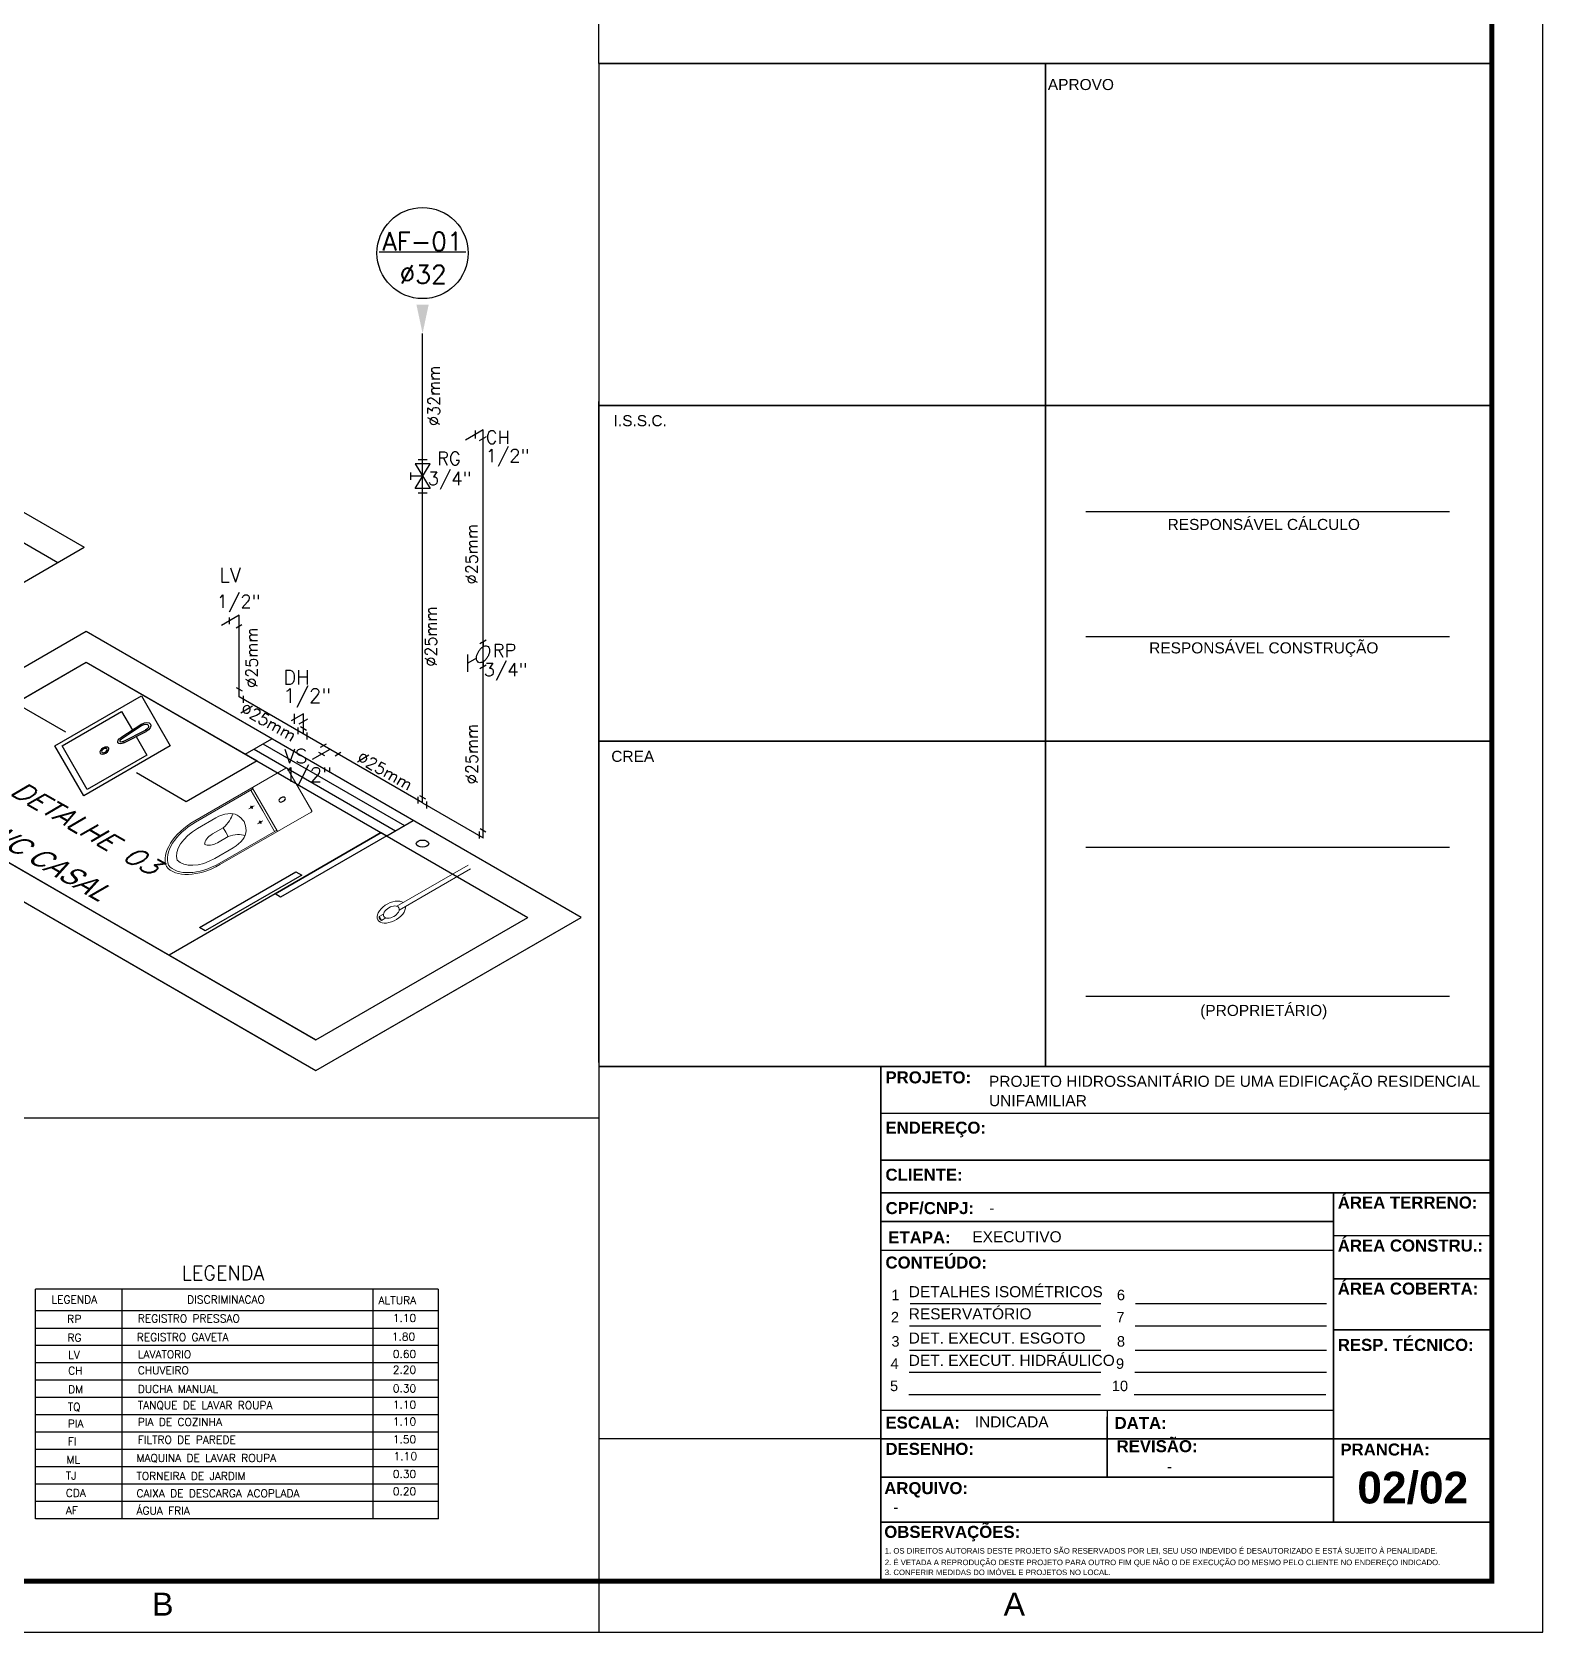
# Model space of a CAD drawing. Header units: millimetres. Extents: x -336 to -33, y -135 to 770.
# Drawn here: x -167.6 to -137.99, y 636.9 to 668.27 of the extents above; entities that cross this region are included whole.
import ezdxf
from ezdxf.enums import TextEntityAlignment as Align

# ---------------------------------------------------------------- set-up
doc = ezdxf.new("R2010")
doc.units = ezdxf.units.MM
doc.header["$LTSCALE"] = 50
doc.header["$MEASUREMENT"] = 0
doc.linetypes.add('HIDDEN2', pattern=[0.1875, 0.125, -0.0625])
doc.layers.get('0').update_dxf_attribs({"linetype": 'CONTINUOUS'})
for name, color, linetype in [('-HIDRO', 8, 'CONTINUOUS'), ('A-PEN-B', 5, 'CONTINUOUS'), ('A-PEN-R', 1, 'CONTINUOUS'), ('A-PEN-Y', 2, 'CONTINUOUS'), ('AF', 5, 'CONTINUOUS'), ('CONEXAO_AG_FRIA', 2, 'CONTINUOUS'), ('CONEXOES', 3, 'CONTINUOUS'), ('CONEXÃO_HIDRÁULICA', 2, 'CONTINUOUS'), ('COTAS01', 7, 'CONTINUOUS'), ('Diametro', 2, 'CONTINUOUS'), ('E-txt-g', 3, 'CONTINUOUS'), ('ESPECIFICAÇÃO02', 7, 'CONTINUOUS'), ("LINHA - PROJETU'S", 1, 'CONTINUOUS'), ('MOB', 251, 'CONTINUOUS'), ('P2', 1, 'CONTINUOUS'), ("PRANCHA - PROJETU'S", 7, 'CONTINUOUS'), ('Prumadas_L', 1, 'CONTINUOUS'), ('Prumadas_Q', 3, 'CONTINUOUS'), ('Prumadas_T', 2, 'CONTINUOUS'), ('TEXT', 2, 'CONTINUOUS')]:
    doc.layers.add(name, color=color, linetype=linetype)
doc.layers.add('E-Lay-9', color=9, linetype='CONTINUOUS', lineweight=9)
doc.layers.add('E-Txt-W', color=7, linetype='CONTINUOUS', lineweight=20)
doc.styles.add('ARIAL', font='arial.ttf', dxfattribs={"height": 2})
doc.styles.add('F2', font='swissc.ttf')
doc.styles.add('HELVET', font='HELVET.SHX')
doc.styles.add('REG60', font='romans.shx', dxfattribs={"width": 0.8, "height": 0.15})
doc.styles.add('REG80', font='romans.shx', dxfattribs={"width": 0.8, "height": 0.2})
doc.styles.add('ROMANS', font='romans', dxfattribs={"height": 0.1})

# ---------------------------------------------------------------- blocks, each defined once
blk = doc.blocks.new('ADFSGASDFG')
at = {"layer": "PRANCHA - PROJETU'S", "color": 1}
for p, q in [((360.678, 47.946), (360.678, 107.346)), ((276.578, 47.946), (360.678, 47.946))]:
    blk.add_line(p, q, dxfattribs=at)
at = {"layer": "PRANCHA - PROJETU'S", "color": 4, "const_width": 0.1}
blk.add_lwpolyline([(279.078, 106.346), (359.678, 106.346), (359.678, 48.946), (279.078, 48.946)], close=True, dxfattribs=at)
blk = doc.blocks.new('TXT-AMB75')
at = {"layer": 'E-txt-g', "style": 'REG80', "width": 0.8, "flags": 8}
blk.add_attdef('TXT', text='', height=0.2, dxfattribs=at).set_placement((0.0055, 0.2964), align=Align.CENTER)
at = {"layer": 'E-Txt-W', "style": 'REG60', "width": 0.8, "flags": 8}
blk.add_attdef('TXT', text='', height=0.15, dxfattribs=at).set_placement((0.0055, 0.0271), align=Align.CENTER)
blk = doc.blocks.new('A$C656368A0')
at = {"layer": 'COTAS01', "color": 8}
for p, q in [((0, 1.1964), (0, 0)), ((0, 1.1964), (0.5505, 1.1964)), ((0.1097, 0.997), (0.1097, 0.6345)), ((0.1497, 0.997), (0.1497, 0.6345)), ((0.1897, 0.997), (0.1897, 0.6345)), ((0.2298, 0.997), (0.2298, 0.6345)), ((0.2698, 0.997), (0.2698, 0.6345)), ((0, 0), (0.5505, 0))]:
    blk.add_line(p, q, dxfattribs=at)
for centre in [(0.3736, 0.8158), (0.2591, 0.3053)]:
    blk.add_circle(centre, 0.0307, dxfattribs=at)
at = {"layer": 'ESPECIFICAÇÃO02', "color": 8}
blk.add_lwpolyline([(0.4658, 0.6329, -0.414214), (0.4357, 0.6029), (0.0655, 0.6029, -0.414214), (0.0354, 0.6329), (0.0354, 1.0032, -0.414214), (0.0655, 1.0332), (0.4357, 1.0332, -0.414214), (0.4658, 1.0032)], format="xyb", close=True, dxfattribs=at)
blk.add_circle((0.2541, 0.3149), 0.212, dxfattribs=at)
blk = doc.blocks.new('IsoBlk4')
at = {"layer": '-HIDRO'}
blk.add_line((-0.3474, 0.7251), (-0.0655, 1.007), dxfattribs=at)
at = {"layer": '-HIDRO', "linetype": 'Continuous'}
for p, q in [((-0.0655, 1.007), (0.9952, -0.0536)), ((-0.2414, 0.619), (-0.0655, 0.7949)), ((-0.0655, 0.7949), (0.8891, -0.1597)), ((-0.2414, 0.619), (-0.3474, 0.7251)), ((0.0359, -1.0129), (0.9952, -0.0536)), ((0.3913, -0.4403), (-0.0727, -0.9043)), ((-0.0727, -0.9043), (0.0359, -1.0129))]:
    blk.add_line(p, q, dxfattribs=at)
at = {"layer": 'A-PEN-B'}
blk.add_circle((0.049, 0.7881), 0.025, dxfattribs=at)
at = {"layer": '-HIDRO', "ltscale": 0.35, "xscale": -1, "rotation": 225}
blk.add_blockref('A$C656368A0', (-0.4547, 0.4057), dxfattribs=at)
at = {"layer": '-HIDRO'}
ref = blk.add_blockref('TXT-AMB75', (-0.3198, -0.3031), dxfattribs=dict(at, xscale=0.7290000000000001, yscale=0.7290000000000001, zscale=0.7290000000000001, rotation=315))
ref.add_attrib('TXT', 'SERVIÇO', dxfattribs={"layer": 'E-txt-g', "color": 2, "height": 0.1458, "rotation": 315, "style": 'F2'}).set_placement((-0.1635, -0.1537), align=Align.CENTER)
at = {"layer": 'Diametro', "style": 'ROMANS'}
blk.add_text('DETALHE 04', height=0.1, rotation=315, dxfattribs=at).set_placement((-0.3872, -0.3564), align=Align.CENTER)
blk = doc.blocks.new('*U1024', base_point=(2541.5, 289.3))
for p, q in [((2535.8, 298.7), (2547.3, 280)), ((2535.8, 280), (2547.3, 298.7)), ((2547.3, 298.7), (2535.8, 298.7)), ((2538.2, 302), (2544.9, 302)), ((2541.5, 289.3), (2532.6, 289.3)), ((2547.3, 280), (2535.8, 280)), ((2538.2, 276.7), (2544.9, 276.7))]:
    blk.add_line(p, q)
at = {"linetype": 'Continuous'}
blk.add_line((2532.6, 286.6), (2532.6, 292.1), dxfattribs=at)
blk = doc.blocks.new('*U1025', base_point=(2541.5, 283.9))
for p, q in [((2535.4, 277.1), (2535.4, 283.8)), ((2538.6, 275.6), (2544.4, 278.9))]:
    blk.add_line(p, q)
blk = doc.blocks.new('ADH_CXI_RG_A')
for p, q in [((0.0195, 0.0667), (-0.0195, 0.0892)), ((0, 0.078), (0, 0.046)), ((-0.0195, -0.0667), (0.0195, -0.0892)), ((0, -0.046), (0, -0.078)), ((0.0398, -0.023), (0.0937, -0.0541)), ((0.0937, -0.1066), (0.0937, -0.0016))]:
    blk.add_line(p, q)
blk.add_lwpolyline([(0.0398, -0.023, 0.064782), (0.0374, -0.0059, 0.052885), (0.0305, 0.0119, 0.05077), (0.0199, 0.0283, 0.057376), (0.0069, 0.0413, 0.075912), (-0.0069, 0.0493, 0.111921), (-0.0199, 0.0513, 0.1493), (-0.0305, 0.0472, 0.133827), (-0.0374, 0.0373, 0.091621), (-0.0398, 0.023, 0.064782), (-0.0374, 0.0059, 0.052885), (-0.0305, -0.0119, 0.05077), (-0.0199, -0.0283, 0.057376), (-0.0069, -0.0413, 0.075912), (0.0069, -0.0493, 0.111921), (0.0199, -0.0513, 0.1493), (0.0305, -0.0472, 0.133827), (0.0374, -0.0373, 0.091621), (0.0398, -0.023)], format="xyb", close=True)
blk = doc.blocks.new('vaso-s')
at = {"color": 8}
for start, end in [(0, 180), (180, 0)]:
    blk.add_arc((0.08, 0), 0.0143, start, end, dxfattribs=at)
at = {"layer": 'E-Lay-9', "color": 8}
for p, q in [((0, 0.17), (0, 0)), ((0.4256, 0.175), (0.005, 0.175)), ((0.16, 0.17), (0.16, 0.17)), ((0.16, 0.17), (0.16, 0)), ((0.4256, 0.165), (0.165, 0.165)), ((0.17, 0), (0.17, 0.16)), ((0.2013, 0.0479), (0.2013, 0.0722)), ((0.4306, 0.12), (0.3459, 0.12)), ((0.2134, 0.06), (0.1891, 0.06)), ((0.3406, 0.035), (0.3406, 0)), ((0.3906, 0.035), (0.3406, 0.035)), ((0, -0.17), (0, 0)), ((0.16, -0.17), (0.16, 0)), ((0.17, 0), (0.17, -0.1601)), ((0.2134, -0.06), (0.1891, -0.06)), ((0.2013, -0.0479), (0.2013, -0.0722)), ((0.3406, -0.035), (0.3406, 0)), ((0.3906, -0.035), (0.3406, -0.035)), ((0.4306, -0.12), (0.3459, -0.12)), ((0.4256, -0.175), (0.005, -0.175)), ((0.16, -0.17), (0.16, -0.17)), ((0.4256, -0.165), (0.165, -0.165))]:
    blk.add_line(p, q, dxfattribs=at)
for centre in [(0.2013, 0.06), (0.2013, -0.06)]:
    blk.add_circle(centre, 0.005, dxfattribs=at)
for centre, radius, start, end in [((0.005, 0.17), 0.005, 90, 180), ((0.155, 0.17), 0.005, 0, 90), ((0.165, 0.17), 0.00495, 180, 270), ((0.165, 0.16), 0.00495, 0, 90), ((0.4256, -0.015), 0.19, 4.52806, 90), ((0.4256, -0.015), 0.18, 4.78019, 90), ((0.3459, 0.0375), 0.0825, 90, 163.03545), ((0.3754, 0.1358), 0.1066, 206.93947, 250.96472), ((0.4306, -0.015), 0.135, 6.37937, 90), ((0.518, -0.015), 0.2624, 163.03545, 176.7233), ((0.3906, -0.015), 0.05, 17.4576, 90), ((0.518, 0.015), 0.2624, 183.2767, 196.96455), ((0.3459, -0.0375), 0.0825, 196.96455, 270), ((0.3754, -0.1358), 0.1066, 109.03528, 153.06053), ((0.3906, 0.015), 0.05, 270, 342.5424), ((0.4256, 0.015), 0.19, 270, 355.47194), ((0.4256, 0.015), 0.18, 270, 355.21981), ((0.4306, 0.015), 0.135, 270, 353.62063), ((0.005, -0.17), 0.005, 180, 270), ((0.155, -0.17), 0.005, 270, 0), ((0.165, -0.17), 0.00495, 90, 180), ((0.165, -0.1601), 0.00495, 270, 0)]:
    blk.add_arc(centre, radius, start, end, dxfattribs=at)
blk = doc.blocks.new('Chuveiro')
at = {"layer": 'E-Lay-9', "color": 8}
for p, q in [((-0.0311, 0.0156), (-0.3604, 0.0156)), ((0.0509, 0.0156), (0.0311, 0.0156)), ((0.0509, 0.0156), (0.0509, -0.0156)), ((-0.0311, -0.0156), (-0.3604, -0.0156)), ((0.0509, -0.0156), (0.0311, -0.0156))]:
    blk.add_line(p, q, dxfattribs=at)
blk.add_circle((0, 0), 0.0348, dxfattribs=at)
for centre, radius, start, end in [((0, 0), 0.0624, 194.4775, 165.5225), ((0.0093, 0), 0.0444, 339.42663, 20.57337)]:
    blk.add_arc(centre, radius, start, end, dxfattribs=at)
blk = doc.blocks.new('CUBA QUADRADA-flat-4-flat-1')
at = {"layer": 'MOB'}
blk.add_lwpolyline([(0, -0.2), (0.4, -0.2), (0.4, 0.2), (0, 0.2)], close=True, dxfattribs=at)
blk.add_lwpolyline([(0.1, -0.0255), (0.1, -0.175), (0.375, -0.175), (0.375, 0.175), (0.1, 0.175), (0.1, 0.0255)], dxfattribs=at)
for points in [[(0.155, -0.02), (0.055, -0.03, -1), (0.055, 0.03), (0.155, 0.02, -1)], [(0.155, -0.01), (0.055, -0.02, -1), (0.055, 0.02), (0.155, 0.01, -1)]]:
    blk.add_lwpolyline(points, format="xyb", close=True, dxfattribs=at)
for radius in [0.02, 0.0125]:
    blk.add_circle((0.2375, 0), radius, dxfattribs=at)
blk = doc.blocks.new('IsoBlk6')
at = {"layer": '-HIDRO', "linetype": 'Continuous'}
for p, q in [((-0.4514, 1.5246), (-1.5121, 0.4639)), ((1.5285, -0.4553), (-0.4514, 1.5246)), ((-0.8757, 0.8882), (-0.4514, 1.3124)), ((-0.4514, 1.3124), (1.3163, -0.4553)), ((-0.9818, 0.9942), (-0.8757, 0.8882)), ((-0.8757, 0.8882), (-1.2292, 0.5346)), ((-1.5121, 0.4639), (-1.3353, 0.6407)), ((-1.3353, 0.6407), (-1.2292, 0.5346)), ((-1.3, 0.4639), (-1.2292, 0.5346)), ((-1.5121, 0.4639), (-0.8075, -0.2407)), ((-1.5121, 0.4639), (0.3617, -1.4099)), ((-1.5121, 0.4639), (0.4678, -1.516)), ((-1.3, 0.4639), (-0.2387, -0.5973)), ((-0.7696, -0.0664), (0.4678, -1.3039)), ((0.4678, -1.3039), (-0.7014, -0.1346)), ((0.4678, -1.3039), (1.3163, -0.4553)), ((0.4678, -1.516), (1.5285, -0.4553)), ((0.5739, -1.4099), (1.5285, -0.4553))]:
    blk.add_line(p, q, dxfattribs=at)
at = {"layer": '-HIDRO', "linetype": 'HIDDEN2'}
for p, q in [((0.1854, 0.6756), (0.2915, 0.7816)), ((0.2208, 0.7109), (0.7865, 0.1452)), ((0.2562, 0.7463), (0.8218, 0.1806)), ((0.7511, 0.1099), (0.8572, 0.2159))]:
    blk.add_line(p, q, dxfattribs=at)
at = {"layer": '-HIDRO'}
blk.add_line((0.7294, 0.1316), (-0.1191, -0.717), dxfattribs=at)
blk.add_lwpolyline([(-0.5329, 0.8282), (-0.7343, 1.0296), (-0.4514, 1.3124), (0.2325, 0.6285), (-0.0504, 0.3457), (-0.2501, 0.5454)], dxfattribs=at)
for points in [[(0.7294, 0.1316), (0.7511, 0.1099), (0.3269, -0.3144), (0.3052, -0.2927)], [(0.3883, -0.14), (0.4113, -0.1629), (0.0256, -0.5486), (0.0027, -0.5256)]]:
    blk.add_lwpolyline(points, close=True, dxfattribs=at)
at = {"layer": 'A-PEN-B'}
blk.add_circle((0.8947, 0.0554), 0.025, dxfattribs=at)
at = {"layer": '-HIDRO', "xscale": -1, "rotation": 45}
blk.add_blockref('CUBA QUADRADA-flat-4-flat-1', (-0.1723, 0.906), dxfattribs=at)
at = {"layer": '-HIDRO', "rotation": 224.9999999999999}
for name, p in [('vaso-s', (0.4024, 0.4303)), ('Chuveiro', (0.7699, -0.4186))]:
    blk.add_blockref(name, p, dxfattribs=at)
at = {"layer": '-HIDRO'}
ref = blk.add_blockref('TXT-AMB75', (-0.7891, -0.2683), dxfattribs=dict(at, xscale=0.7290000000000001, yscale=0.7290000000000001, zscale=0.7290000000000001, rotation=315))
ref.add_attrib('TXT', 'WC CASAL', dxfattribs={"layer": 'E-txt-g', "color": 2, "height": 0.11, "rotation": 315, "style": 'F2'}).set_placement((-0.6342, -0.1175), align=Align.CENTER)
at = {"layer": 'Diametro', "style": 'ROMANS'}
blk.add_text('DETALHE 03', height=0.1, rotation=315, dxfattribs=at).set_placement((-0.4761, 0.1166), align=Align.CENTER)

msp = doc.modelspace()

# ---------------------------------------------------------------- linework, layer by layer
at = {"color": 4}
msp.add_line((-138.989, 647.795), (-138.989, 667.529), dxfattribs=at)
for p, q in [((-167.532, 639.13), (-167.532, 643.631)), ((-159.637, 643.631), (-167.532, 643.631)), ((-165.834, 639.13), (-165.834, 643.631)), ((-160.912, 639.13), (-160.912, 643.631)), ((-159.635, 639.13), (-159.635, 643.631)), ((-159.637, 643.206), (-167.532, 643.206)), ((-159.637, 642.866), (-167.532, 642.866)), ((-159.637, 642.527), (-167.532, 642.527)), ((-159.637, 642.187), (-167.532, 642.187)), ((-160.614, 642.187), (-167.532, 642.187)), ((-159.637, 641.847), (-167.532, 641.847)), ((-159.637, 641.508), (-167.532, 641.508)), ((-159.637, 641.168), (-167.532, 641.168)), ((-159.654, 640.828), (-167.532, 640.828)), ((-159.637, 640.489), (-167.532, 640.489)), ((-159.637, 640.149), (-167.532, 640.149)), ((-159.635, 639.81), (-167.532, 639.81)), ((-159.635, 639.47), (-167.532, 639.47)), ((-159.635, 639.13), (-167.532, 639.13))]:
    msp.add_line(p, q)
at = {"layer": 'A-PEN-R'}
for p, q in [((-156.489, 667.653), (-156.489, 695.311)), ((-206.673, 646.989), (-156.489, 646.989))]:
    msp.add_line(p, q, dxfattribs=at)
at = {"layer": 'A-PEN-Y'}
for p, q in [((-155.738, 667.653), (-138.989, 667.653)), ((-163.6, 655.426), (-163.484, 655.36)), ((-163.459, 655.26), (-163.459, 655.126)), ((-162.391, 654.643), (-162.391, 654.51)), ((-162.338, 654.659), (-162.223, 654.592)), ((-162.214, 654.541), (-162.214, 654.407)), ((-161.946, 654.253), (-161.83, 654.319)), ((-161.862, 654.087), (-161.978, 654.154)), ((-161.661, 654.088), (-161.545, 654.155)), ((-160.037, 653.284), (-160.037, 653.151)), ((-160.004, 653.311), (-159.888, 653.244)), ((-159.87, 653.188), (-159.87, 653.054)), ((-158.818, 652.661), (-158.703, 652.594)), ((-158.837, 652.601), (-158.837, 652.468))]:
    msp.add_line(p, q, dxfattribs=at)
at = {"layer": 'AF'}
for p, q in [((-159.946, 653.165), (-159.946, 662.365)), ((-158.761, 660.475), (-159.107, 660.275)), ((-158.761, 652.475), (-158.761, 660.475)), ((-163.542, 656.841), (-163.888, 656.641)), ((-163.542, 655.241), (-163.542, 656.841)), ((-162.281, 654.912), (-162.523, 654.772)), ((-162.281, 654.512), (-162.281, 654.912)), ((-161.761, 654.212), (-162.107, 654.012))]:
    msp.add_line(p, q, dxfattribs=at)
at = {"layer": 'AF', "color": 5, "linetype": 'Continuous'}
for q in [(-163.542, 655.241), (-158.761, 652.48)]:
    msp.add_line((-159.946, 653.165), q, dxfattribs=at)
at = {"layer": 'CONEXOES', "color": 2}
for p, q in [((-162.454, 654.712), (-162.454, 654.912)), ((-162.367, 654.714), (-162.194, 654.814))]:
    msp.add_line(p, q, dxfattribs=at)
at = {"layer": 'CONEXÃO_HIDRÁULICA'}
for p, q in [((-163.73, 656.669), (-163.73, 656.799)), ((-163.598, 656.592), (-163.486, 656.657))]:
    msp.add_line(p, q, dxfattribs=at)
at = {"layer": 'E-txt-g'}
for p, q in [((-139.822, 658.866), (-146.948, 658.866)), ((-139.822, 656.417), (-146.948, 656.417)), ((-139.822, 652.288), (-146.948, 652.288)), ((-139.822, 649.372), (-146.948, 649.372))]:
    msp.add_line(p, q, dxfattribs=at)
at = {"layer": "LINHA - PROJETU'S", "color": 1}
msp.add_line((-156.489, 648.076), (-156.489, 661.029), dxfattribs=at)
at = {"layer": "LINHA - PROJETU'S", "color": 1, "const_width": 0.03}
for points in [[(-156.489, 647.999), (-156.489, 667.653), (-138.941, 667.653)], [(-147.739, 647.999), (-147.739, 667.653)], [(-138.989, 660.951), (-156.489, 660.951)], [(-138.989, 654.373), (-156.489, 654.373)], [(-138.989, 647.999), (-156.489, 647.999), (-156.489, 636.911)], [(-150.964, 637.911), (-150.964, 647.999)], [(-150.964, 647.08), (-138.989, 647.08)], [(-150.964, 647.08), (-138.989, 647.08)], [(-150.964, 646.162), (-138.989, 646.162)], [(-150.964, 645.523), (-138.989, 645.523)], [(-150.964, 645.523), (-138.989, 645.523)], [(-150.964, 645.523), (-138.989, 645.523)], [(-142.091, 645.523), (-142.091, 639.081)], [(-142.091, 644.959), (-150.964, 644.959)], [(-150.964, 644.959), (-142.091, 644.959)], [(-138.989, 644.681), (-142.091, 644.681)], [(-150.964, 644.395), (-142.091, 644.395)], [(-142.091, 643.836), (-138.989, 643.836)], [(-138.989, 642.836), (-142.091, 642.836)], [(-142.091, 641.258), (-150.964, 641.258)], [(-146.527, 641.258), (-146.527, 639.95)], [(-156.489, 640.703), (-138.989, 640.703)], [(-142.091, 639.95), (-146.527, 639.95), (-146.527, 640.703)], [(-142.091, 640.703), (-142.091, 639.95)], [(-146.527, 639.95), (-150.964, 639.95)], [(-138.989, 639.07), (-150.964, 639.07)]]:
    msp.add_lwpolyline(points, dxfattribs=at)
at = {"layer": "LINHA - PROJETU'S", "color": 1}
for points in [[(-150.964, 647.999), (-150.964, 637.911)], [(-142.091, 640.703), (-142.091, 639.081)]]:
    msp.add_lwpolyline(points, dxfattribs=at)
at = {"layer": 'P2'}
msp.add_line((-138.989, 647.999), (-156.489, 647.999), dxfattribs=at)
at = {"layer": "PRANCHA - PROJETU'S", "color": 1}
for p, q in [((-156.489, 647.999), (-156.489, 637.911)), ((-146.527, 640.703), (-146.527, 641.129)), ((-150.964, 640.703), (-156.489, 640.703)), ((-150.964, 639.07), (-138.989, 639.07))]:
    msp.add_line(p, q, dxfattribs=at)
at = {"layer": "PRANCHA - PROJETU'S"}
for p, q in [((-138.989, 647.999), (-138.989, 637.911)), ((-156.489, 637.911), (-138.989, 637.911)), ((-156.489, 637.911), (-138.989, 637.911)), ((-156.489, 637.911), (-138.989, 637.911)), ((-154.716, 637.911), (-138.989, 637.911)), ((-150.152, 637.911), (-139.314, 637.911)), ((-150.152, 637.911), (-138.989, 637.911))]:
    msp.add_line(p, q, dxfattribs=at)
at = {"layer": "PRANCHA - PROJETU'S", "color": 6}
for p, q in [((-150.391, 643.35), (-146.652, 643.35)), ((-145.972, 643.35), (-142.611, 643.35)), ((-145.972, 643.35), (-142.233, 643.35)), ((-150.4, 642.916), (-146.652, 642.916)), ((-145.981, 642.916), (-142.233, 642.916)), ((-150.4, 642.441), (-146.652, 642.441)), ((-145.981, 642.441), (-142.233, 642.441)), ((-150.409, 642.005), (-146.652, 642.005)), ((-150.409, 642.005), (-146.652, 642.005)), ((-145.99, 642.004), (-142.233, 642.004)), ((-145.99, 642.004), (-142.233, 642.004)), ((-150.418, 641.568), (-146.661, 641.568)), ((-150.418, 641.568), (-146.661, 641.568)), ((-145.999, 641.568), (-142.242, 641.568)), ((-145.999, 641.568), (-142.242, 641.568))]:
    msp.add_line(p, q, dxfattribs=at)
at = {"layer": "PRANCHA - PROJETU'S", "color": 1}
for points in [[(-138.989, 647.999), (-156.489, 647.999), (-156.489, 637.911)], [(-150.964, 640.355), (-150.964, 647.999)], [(-142.091, 639.081), (-142.091, 645.523)], [(-142.091, 643.836), (-138.989, 643.836)], [(-142.091, 642.836), (-138.989, 642.836)], [(-138.989, 641.129), (-138.948, 641.129)], [(-150.964, 640.703), (-138.989, 640.703)], [(-146.527, 639.95), (-146.527, 640.703)], [(-150.964, 637.911), (-150.964, 640.355)], [(-142.091, 640.355), (-142.091, 640.357)], [(-150.964, 639.95), (-142.091, 639.95)]]:
    msp.add_lwpolyline(points, dxfattribs=at)
at = {"layer": 'Prumadas_L'}
msp.add_line((-160.795, 663.962), (-159.097, 663.962), dxfattribs=at)
msp.add_solid([(-159.946, 662.365), (-160.066, 662.928), (-159.826, 662.928)], dxfattribs=at)
at = {"layer": 'Prumadas_Q'}
msp.add_circle((-159.946, 663.939), 0.893, dxfattribs=at)

# ---------------------------------------------------------------- block references
at = {"layer": 'AF', "color": 5, "linetype": 'Continuous', "xscale": 4.898979485732712, "yscale": 2.828427124842237, "zscale": 4.898979485732712}
for name, p in [('IsoBlk4', (-171.45, 658.325)), ('IsoBlk6', (-164.329, 652.208))]:
    msp.add_blockref(name, p, dxfattribs=at)
at = {"layer": 'CONEXAO_AG_FRIA'}
for name, p, xscale, yscale, zscale in [('*U1025', (-158.761, 660.467), 0.02400000000125146, 0.02399999999988722, 2.4), ('*U1024', (-159.946, 659.565), 0.02560000000084983, 0.02559999999994034, 2.56)]:
    msp.add_blockref(name, p, dxfattribs=dict(at, xscale=xscale, yscale=yscale, zscale=zscale))
at = {"layer": 'CONEXÃO_HIDRÁULICA', "xscale": -3.200000000000728, "yscale": 3.199999999999818, "zscale": 3.2}
msp.add_blockref('ADH_CXI_RG_A', (-158.761, 656.075), dxfattribs=at)
at = {"layer": "PRANCHA - PROJETU'S", "color": 1}
msp.add_blockref('ADFSGASDFG', (-498.667, 588.965), dxfattribs=at)

# ---------------------------------------------------------------- texts
at = {"color": 3, "style": 'ROMANS'}
for s, height, p in [('LEGENDA', 0.1528, (-167.218, 643.507)), ('DISCRIMINACAO', 0.15284, (-164.557, 643.507)), ('ALTURA', 0.1528, (-160.807, 643.492)), ('RP ', 0.1528, (-166.908, 643.126)), ('REGISTRO PRESSAO', 0.15284, (-165.527, 643.135)), ('1.10', 0.1528, (-160.53, 643.144)), ('RG', 0.1528, (-166.906, 642.76)), ('REGISTRO GAVETA', 0.15284, (-165.546, 642.769)), ('1.80', 0.1528, (-160.548, 642.778)), ('LV', 0.1528, (-166.893, 642.423)), ('LAVATORIO', 0.1528, (-165.527, 642.432)), ('0.60', 0.1528, (-160.53, 642.441)), ('CH', 0.1528, (-166.893, 642.112)), ('CHUVEIRO', 0.1528, (-165.527, 642.121)), ('2.20', 0.1528, (-160.53, 642.13)), ('DM', 0.1528, (-166.893, 641.746)), ('DUCHA MANUAL', 0.15284, (-165.527, 641.755)), ('0.30', 0.1528, (-160.53, 641.764)), ('TQ', 0.1528, (-166.896, 641.403)), ('TANQUE DE LAVAR ROUPA', 0.15284, (-165.527, 641.436)), ('1.10', 0.1528, (-160.53, 641.445)), ('PIA', 0.1528, (-166.896, 641.074)), ('PIA DE COZINHA', 0.15284, (-165.527, 641.107)), ('1.10', 0.1528, (-160.53, 641.116)), ('FI', 0.1528, (-166.896, 640.725)), ('FILTRO DE PAREDE', 0.15284, (-165.527, 640.758)), ('1.50', 0.1528, (-160.53, 640.767)), ('ML', 0.1528, (-166.924, 640.369)), ('MAQUINA DE LAVAR ROUPA', 0.15284, (-165.555, 640.402)), ('1.10', 0.1528, (-160.513, 640.437)), ('TJ', 0.1528, (-166.94, 640.054)), ('0.30', 0.1528, (-160.528, 640.087)), ('TORNEIRA DE JARDIM', 0.15284, (-165.555, 640.047)), ('0.20', 0.1528, (-160.528, 639.748)), ('CDA', 0.1528, (-166.94, 639.715)), ('CAIXA DE DESCARGA ACOPLADA', 0.15284, (-165.555, 639.707)), ('AF', 0.1528, (-166.94, 639.375)), ('ÁGUA FRIA', 0.1528, (-165.555, 639.368))]:
    msp.add_text(s, height=height, dxfattribs=at).set_placement(p, align=Align.TOP_LEFT)
at = {"layer": 'CONEXAO_AG_FRIA', "style": 'ROMANS'}
for s, height, p in [('CH', 0.256, (-158.707, 660.2)), ('1/2"', 0.256, (-158.707, 659.84)), ('RG', 0.256, (-159.659, 659.785)), ('3/4"', 0.256, (-159.844, 659.393)), ('LV', 0.28, (-163.927, 657.489)), ('1/2"', 0.256, (-163.978, 656.984)), ('RP', 0.256, (-158.57, 656.021)), ('DH', 0.28, (-162.675, 655.486)), ('3/4"', 0.256, (-158.746, 655.646)), ('1/2"', 0.28, (-162.675, 655.126)), ('VS', 0.28, (-162.659, 653.939)), ('1/2"', 0.28, (-162.659, 653.579))]:
    msp.add_text(s, height=height, dxfattribs=at).set_placement(p)
at = {"layer": 'Diametro', "style": 'ROMANS'}
for s, rotation, p in [('%%C32mm', 90, (-159.61, 661.14)), ('%%C25mm', 90, (-158.868, 658.039)), ('%%C25mm', 90, (-159.667, 656.425)), ('%%C25mm', 90, (-163.179, 656.01)), ('%%C25mm', 330, (-163.024, 654.65)), ('%%C25mm', 90, (-158.866, 654.122)), ('%%C25mm', 330, (-160.741, 653.691))]:
    msp.add_text(s, height=0.2304, rotation=rotation, dxfattribs=at).set_placement(p, align=Align.CENTER)
at = {"layer": "PRANCHA - PROJETU'S", "color": 2, "style": 'ARIAL'}
for s, height, p in [('APROVO', 0.2168, (-147.044, 667.242)), ('I.S.S.C.', 0.2168, (-155.68, 660.654)), ('RESPONSÁVEL CÁLCULO', 0.21676, (-143.46, 658.647)), ('RESPONSÁVEL CONSTRUÇÃO', 0.21676, (-143.46, 656.198)), ('CREA', 0.2168, (-155.827, 654.076)), ('(PROPRIETÁRIO)', 0.21676, (-143.461, 649.092))]:
    msp.add_text(s, height=height, dxfattribs=at).set_placement(p, align=Align.MIDDLE)
for s, height, p in [('PROJETO HIDROSSANITÁRIO DE UMA EDIFICAÇÃO RESIDENCIAL', 0.21676, (-148.845, 647.599)), ('UNIFAMILIAR', 0.21676, (-148.845, 647.22)), ('-', 0.217, (-148.841, 645.118)), ('EXECUTIVO', 0.2168, (-149.172, 644.552)), ('DETALHES ISOMÉTRICOS', 0.21676, (-150.418, 643.476)), ('RESERVATÓRIO', 0.21676, (-150.418, 643.042)), ('DET. EXECUT. ESGOTO', 0.21676, (-150.418, 642.567)), ('DET. EXECUT. HIDRÁULICO', 0.21676, (-150.418, 642.13)), ('INDICADA', 0.2168, (-149.124, 640.925)), ('-', 0.217, (-145.358, 640.052)), ('-', 0.217, (-150.72, 639.257))]:
    msp.add_text(s, height=height, dxfattribs=at).set_placement(p)
at = {"layer": "PRANCHA - PROJETU'S", "style": 'ARIAL'}
for s, height, p in [('1', 0.205, (-150.758, 643.417)), ('6', 0.205, (-146.339, 643.417)), ('2', 0.205, (-150.767, 642.983)), ('7', 0.205, (-146.348, 642.983)), ('3', 0.205, (-150.758, 642.508)), ('8', 0.205, (-146.339, 642.508)), ('4', 0.205, (-150.776, 642.072)), ('9', 0.205, (-146.357, 642.072)), ('5', 0.205, (-150.785, 641.635)), ('10', 0.2047, (-146.438, 641.635)), ('1. OS DIREITOS AUTORAIS DESTE PROJETO SÃO RESERVADOS POR LEI, SEU USO INDEVIDO É DESAUTORIZADO E ESTÁ SUJEITO À PENALIDADE.', 0.108382, (-150.887, 638.451)), ('2. É VETADA A REPRODUÇÃO DESTE PROJETO PARA OUTRO FIM QUE NÃO O DE EXECUÇÃO DO MESMO PELO CLIENTE NO ENDEREÇO INDICADO.', 0.108382, (-150.887, 638.225)), ('3. CONFERIR MEDIDAS DO IMÓVEL E PROJETOS NO LOCAL.', 0.10838, (-150.887, 638.03))]:
    msp.add_text(s, height=height, dxfattribs=at).set_placement(p)
at = {"layer": "PRANCHA - PROJETU'S", "color": 50, "linetype": 'Continuous', "style": 'ARIAL'}
for s, p in [('B', (-165.036, 637.461)), ('A', (-148.349, 637.461))]:
    msp.add_text(s, height=0.45, dxfattribs=at).set_placement(p, align=Align.MIDDLE)
at = {"layer": "PRANCHA - PROJETU'S", "color": 3, "char_height": 0.23508, "width": 8.80966, "attachment_point": 1, "style": 'HELVET'}
for s, insert in [('{\\fArial|b1|i0|c0|p34;PROJETO:}', (-150.874, 647.902)), ('{\\fArial|b1|i0|c0|p34;ENDEREÇO:}', (-150.874, 646.916)), ('{\\fArial|b1|i0|c0|p34;CLIENTE:}', (-150.874, 645.995)), ('{\\fArial|b1|i0|c0|p34;ÁREA TERRENO:}', (-142.01, 645.449)), ('{\\fArial|b1|i0|c0|p34;CPF/CNPJ:}', (-150.871, 645.34)), ('{\\fArial|b1|i0|c0|p34;ETAPA:}', (-150.819, 644.765)), ('{\\fArial|b1|i0|c0|p34;ÁREA CONSTRU.:}', (-142.01, 644.606)), ('{\\fArial|b1|i0|c0|p34;CONTEÚDO:}', (-150.874, 644.273)), ('{\\fArial|b1|i0|c0|p34;ÁREA COBERTA:}', (-142.01, 643.762)), ('{\\fArial|b1|i0|c0|p34;RESP. TÉCNICO:}', (-142.01, 642.66)), ('{\\fArial|b1|i0|c0|p34;ESCALA:}', (-150.874, 641.137)), ('{\\fArial|b1|i0|c0|p34;DATA:}', (-146.384, 641.129)), ('{\\fArial|b1|i0|c0|p34;REVISÃO:}', (-146.345, 640.674)), ('{\\fArial|b1|i0|c0|p34;DESENHO:}', (-150.874, 640.621)), ('{\\fArial|b1|i0|c0|p34;PRANCHA:}', (-141.958, 640.609)), ('{\\fArial|b1|i0|c0|p34;ARQUIVO:}', (-150.898, 639.852)), ('{\\fArial|b1|i0|c0|p34;OBSERVAÇÕES:}', (-150.898, 638.995))]:
    msp.add_mtext(s, dxfattribs=dict(at, insert=insert))
at = {"layer": "PRANCHA - PROJETU'S", "color": 2, "insert": (-141.627, 640.056), "char_height": 0.62207, "width": 23.31203, "attachment_point": 1, "style": 'HELVET'}
msp.add_mtext('{\\fArial|b1|i0|c0|p34;02/02}', dxfattribs=at)
at = {"layer": 'Prumadas_T', "style": 'ROMANS'}
for s, p in [('AF-01', (-159.946, 663.988)), ('%%C32', (-159.934, 663.34))]:
    msp.add_text(s, height=0.36, dxfattribs=at).set_placement(p, align=Align.CENTER)
at = {"layer": 'TEXT', "style": 'ROMANS'}
msp.add_text('LEGENDA', height=0.2751, dxfattribs=at).set_placement((-164.667, 644.088, 26.655), align=Align.TOP_LEFT)

doc.saveas('drawing.dxf')
